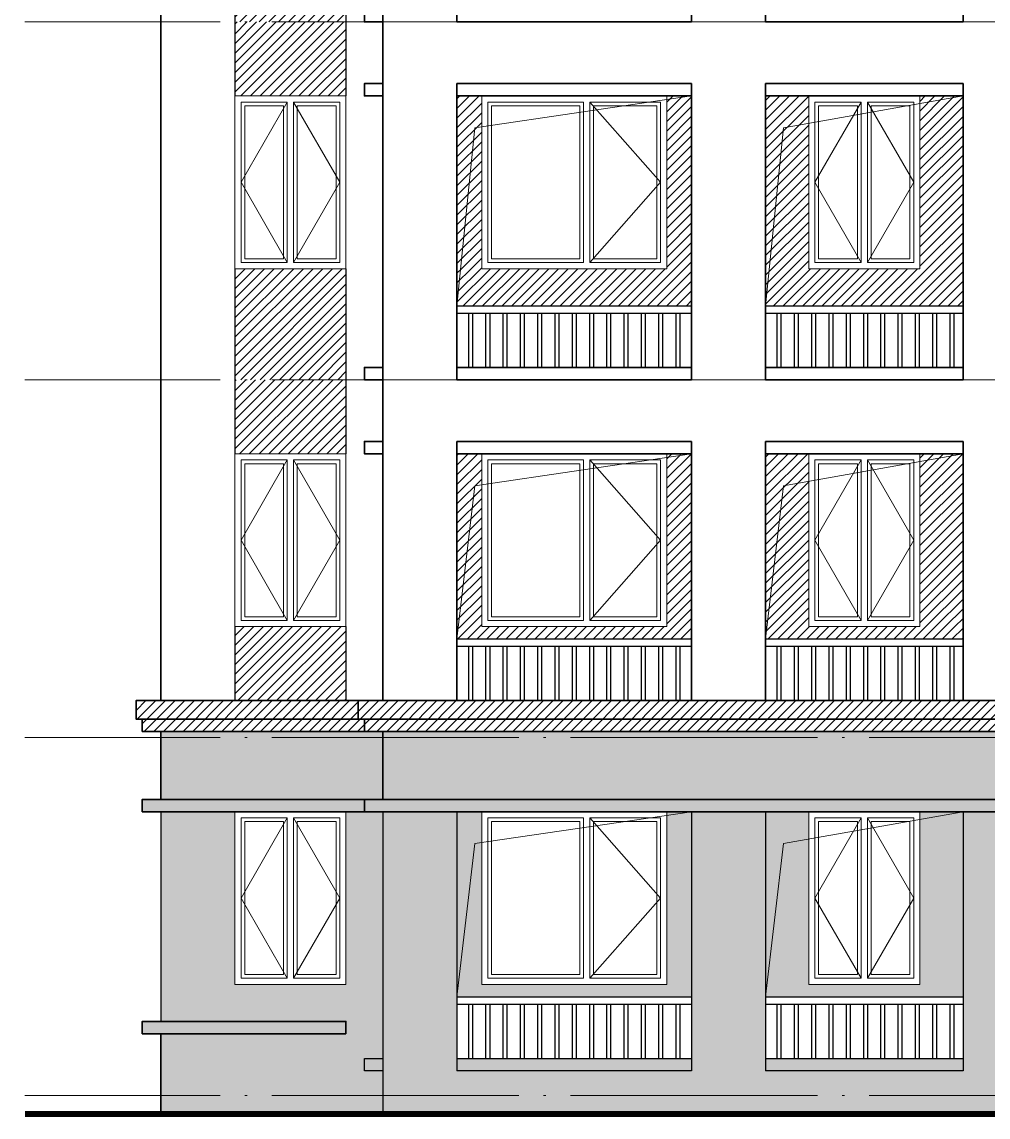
# Model space of a CAD drawing. Extents: x -518115 to 790560, y -210384 to 1628073.
# Drawn here: x 419392 to 427220, y 46065 to 54940 of the extents above; entities that cross this region are included whole.
import ezdxf

# ---------------------------------------------------------------- set-up
doc = ezdxf.new("R2010")
doc.units = 0
doc.header["$LTSCALE"] = 1000
doc.header["$MEASUREMENT"] = 0
doc.linetypes.add('DOTE', pattern=[2.42, 2, -0.2, 0.02, -0.2])
for name, color, linetype in [('3-剖面填充（细）', 250, 'Continuous'), ('5-平立面看线1', 45, 'Continuous'), ('Stair-栏杆', 142, 'Continuous'), ('看线', 251, 'Continuous')]:
    doc.layers.add(name, color=color, linetype=linetype)
for name, color, linetype, lineweight in [('DOTE', 19, 'DOTE', 9), ('WINDOW', 144, 'Continuous', 15), ('立面-中轮廓线', 213, 'Continuous', 35), ('立面-普通轮廓', 7, 'Continuous', 18), ('立面-洞口示意', 152, 'Continuous', 13), ('立面-窗开启线', 250, 'Continuous', 13)]:
    doc.layers.add(name, color=color, linetype=linetype, lineweight=lineweight)
pattern_1 = [(45, (6e-11, -2900), (-39.2886205, 39.2886205), [])]
pattern_2 = [(45, (-92167.84, 16764.28), (-39.2886205, 39.2886205), [])]

# ---------------------------------------------------------------- blocks, each defined once
blk = doc.blocks.new('A$C318717E3')
at = {"layer": 'WINDOW'}
for points in [[(50, 1350), (425, 1350), (425, 50), (50, 50)], [(850, 1350), (475, 1350), (475, 50), (850, 50)]]:
    blk.add_lwpolyline(points, close=True, dxfattribs=at)
at = {"layer": 'WINDOW', "color": 250}
for points in [[(80, 1320), (395, 1320), (395, 80), (80, 80)], [(820, 1320), (505, 1320), (505, 80), (820, 80)]]:
    blk.add_lwpolyline(points, close=True, dxfattribs=at)
at = {"layer": '立面-普通轮廓'}
blk.add_lwpolyline([(0, 1400), (900, 1400), (900, 0), (0, 0)], close=True, dxfattribs=at)
at = {"layer": '立面-窗开启线', "color": 251, "ltscale": 0.5, "true_color": 0x636466}
for points in [[(425, 1350), (50, 700), (425, 50)], [(475, 1350), (850, 700), (475, 50)]]:
    blk.add_lwpolyline(points, dxfattribs=at)
blk = doc.blocks.new('A$C4731409C')
at = {"layer": 'WINDOW'}
for points in [[(-1450, 1350), (-675, 1350), (-675, 50), (-1450, 50)], [(-50, 1350), (-625, 1350), (-625, 50), (-50, 50)]]:
    blk.add_lwpolyline(points, close=True, dxfattribs=at)
at = {"layer": 'WINDOW', "color": 250}
for points in [[(-1420, 1320), (-705, 1320), (-705, 80), (-1420, 80)], [(-80, 1320), (-595, 1320), (-595, 80), (-80, 80)]]:
    blk.add_lwpolyline(points, close=True, dxfattribs=at)
at = {"layer": '立面-普通轮廓'}
blk.add_lwpolyline([(-1500, 1400), (0, 1400), (0, 0), (-1500, 0)], close=True, dxfattribs=at)
at = {"layer": '立面-窗开启线', "color": 251, "ltscale": 0.5, "true_color": 0x636466}
blk.add_lwpolyline([(-625, 1350), (-50, 700), (-625, 50)], dxfattribs=at)
blk = doc.blocks.new('HFHFHHTHFHF')
at = {"layer": 'Stair-栏杆'}
for p, q in [((515084.4, 32976), (516984.4, 32976)), ((517584.4, 32976), (519184.4, 32976)), ((515084.4, 32916), (516984.4, 32916)), ((517584.4, 32916), (519184.4, 32916))]:
    blk.add_line(p, q, dxfattribs=at)
for points in [[(515179.4, 32476), (515179.4, 32916)], [(515209.4, 32916), (515209.4, 32476)], [(515319.4, 32476), (515319.4, 32916)], [(515349.4, 32916), (515349.4, 32476)], [(515459.4, 32476), (515459.4, 32916)], [(515489.4, 32916), (515489.4, 32476)], [(515599.4, 32476), (515599.4, 32916)], [(515629.4, 32916), (515629.4, 32476)], [(515739.4, 32476), (515739.4, 32916)], [(515769.4, 32916), (515769.4, 32476)], [(515879.4, 32476), (515879.4, 32916)], [(515909.4, 32916), (515909.4, 32476)], [(516019.4, 32476), (516019.4, 32916)], [(516049.4, 32916), (516049.4, 32476)], [(516159.4, 32476), (516159.4, 32916)], [(516189.4, 32916), (516189.4, 32476)], [(516299.4, 32476), (516299.4, 32916)], [(516329.4, 32916), (516329.4, 32476)], [(516439.4, 32476), (516439.4, 32916)], [(516469.4, 32916), (516469.4, 32476)], [(516579.4, 32476), (516579.4, 32916)], [(516609.4, 32916), (516609.4, 32476)], [(516719.4, 32476), (516719.4, 32916)], [(516749.4, 32916), (516749.4, 32476)], [(516859.4, 32476), (516859.4, 32916)], [(516889.4, 32916), (516889.4, 32476)], [(517679.4, 32476), (517679.4, 32916)], [(517709.4, 32916), (517709.4, 32476)], [(517819.4, 32476), (517819.4, 32916)], [(517849.4, 32916), (517849.4, 32476)], [(517959.4, 32476), (517959.4, 32916)], [(517989.4, 32916), (517989.4, 32476)], [(518099.4, 32476), (518099.4, 32916)], [(518129.4, 32916), (518129.4, 32476)], [(518239.4, 32476), (518239.4, 32916)], [(518269.4, 32916), (518269.4, 32476)], [(518379.4, 32476), (518379.4, 32916)], [(518409.4, 32916), (518409.4, 32476)], [(518519.4, 32476), (518519.4, 32916)], [(518549.4, 32916), (518549.4, 32476)], [(518659.4, 32476), (518659.4, 32916)], [(518689.4, 32916), (518689.4, 32476)], [(518799.4, 32476), (518799.4, 32916)], [(518829.4, 32916), (518829.4, 32476)], [(518939.4, 32476), (518939.4, 32916)], [(518969.4, 32916), (518969.4, 32476)], [(519079.4, 32476), (519079.4, 32916)], [(519109.4, 32916), (519109.4, 32476)]]:
    blk.add_lwpolyline(points, dxfattribs=at)
at = {"layer": '立面-中轮廓线'}
for p, q in [((512684.4, 35276), (512684.4, 32376)), ((514484.4, 35276), (514484.4, 32376)), ((515084.4, 34776), (515084.4, 32376)), ((516984.4, 34776), (516984.4, 32376)), ((517584.4, 34776), (517584.4, 32376)), ((519184.4, 34776), (519184.4, 32376))]:
    blk.add_line(p, q, dxfattribs=at)
for points in [[(514484.4, 34676), (514334.4, 34676), (514334.4, 34776), (514484.4, 34776)], [(515084.4, 34776), (516984.4, 34776)], [(517584.4, 34776), (519184.4, 34776)], [(516984.4, 34676), (515084.4, 34676)], [(519184.4, 34676), (517584.4, 34676)], [(514484.4, 32376), (514334.4, 32376), (514334.4, 32476), (514484.4, 32476)], [(515084.4, 32476), (516984.4, 32476)], [(517584.4, 32476), (519184.4, 32476)], [(516984.4, 32376), (515084.4, 32376)], [(519184.4, 32376), (517584.4, 32376)]]:
    blk.add_lwpolyline(points, dxfattribs=at)
for name, p in [('A$C318717E3', (513284.5, 33276)), ('A$C4731409C', (516784.4, 33276)), ('A$C318717E3', (517934.4, 33276))]:
    blk.add_blockref(name, p)
blk = doc.blocks.new('GDGDRTDGRDG')
at = {"layer": '3-剖面填充（细）'}
h = blk.add_hatch(dxfattribs=at)
h.set_pattern_fill('ANSI31', color=256, scale=35)
h.set_pattern_definition([(45, (-7501.48, -1477), (-39.2886205, 39.2886205), [])])
h.paths.add_polyline_path([(514184.8, 32376), (513284.6, 32376), (513284.1, 31776), (514184.3, 31776)])
h = blk.add_hatch(dxfattribs=at)
h.set_pattern_fill('ANSI31', color=256, scale=35)
h.set_pattern_definition(pattern_1)
h.paths.add_polyline_path([(515084.4, 30376), (515284.4, 30376), (515284.4, 31776), (515084.4, 31776)])
h = blk.add_hatch(dxfattribs=at)
h.set_pattern_fill('ANSI31', color=256, scale=35)
h.set_pattern_definition(pattern_1)
h.paths.add_polyline_path([(516784.4, 30376), (516984.4, 30376), (516984.4, 31776), (516784.4, 31776)])
h = blk.add_hatch(dxfattribs=at)
h.set_pattern_fill('ANSI31', color=256, scale=35)
h.set_pattern_definition(pattern_1)
h.paths.add_polyline_path([(517584.4, 30376), (517934.4, 30376), (517934.4, 31776), (517584.4, 31776)])
h = blk.add_hatch(dxfattribs=at)
h.set_pattern_fill('ANSI31', color=256, scale=35)
h.set_pattern_definition(pattern_1)
h.paths.add_polyline_path([(518834.4, 30376), (519184.4, 30376), (519184.4, 31776), (518834.4, 31776)])
h = blk.add_hatch(dxfattribs=at)
h.set_pattern_fill('ANSI31', color=256, scale=35)
h.set_pattern_definition([(45, (-7501.48, -3777), (-39.2886205, 39.2886205), [])])
h.paths.add_polyline_path([(513284.1, 29476), (514184.1, 29476), (514184.9, 30376), (513284.9, 30376)])
h = blk.add_hatch(dxfattribs=at)
h.set_pattern_fill('ANSI31', color=256, scale=35)
h.set_pattern_definition(pattern_1)
h.paths.add_polyline_path([(515084.4, 30076), (516984.4, 30076), (516984.4, 30376), (515084.4, 30376)])
h = blk.add_hatch(dxfattribs=at)
h.set_pattern_fill('ANSI31', color=256, scale=35)
h.set_pattern_definition(pattern_1)
h.paths.add_polyline_path([(517584.4, 30076), (519184.4, 30076), (519184.4, 30376), (517584.4, 30376)])
for p, q in [((513284.5, 32376), (513284.5, 31776)), ((514184.5, 32376), (514184.5, 31776)), ((513284.5, 30376), (513284.5, 29476)), ((514184.5, 30376), (514184.5, 29476))]:
    blk.add_line(p, q, dxfattribs=at)

msp = doc.modelspace()

# ---------------------------------------------------------------- hatches: boundary and pattern name
at = {"layer": '3-剖面填充（细）'}
h = msp.add_hatch(dxfattribs=at)
h.set_pattern_fill('ANSI31', color=256, scale=35)
h.set_pattern_definition([(45, (-99669.325, 18187.28), (-39.2886205, 39.2886205), [])])
h.paths.add_polyline_path([(422016.9, 52040.3), (421116.8, 52040.3), (421116.3, 51440.3), (422016.4, 51440.3)])
h = msp.add_hatch(dxfattribs=at)
h.set_pattern_fill('ANSI31', color=256, scale=35)
h.set_pattern_definition(pattern_2)
h.paths.add_polyline_path([(422916.6, 50040.3), (423116.6, 50040.3), (423116.6, 51440.3), (422916.6, 51440.3)])
h = msp.add_hatch(dxfattribs=at)
h.set_pattern_fill('ANSI31', color=256, scale=35)
h.set_pattern_definition(pattern_2)
h.paths.add_polyline_path([(424616.6, 50040.3), (424816.6, 50040.3), (424816.6, 51440.3), (424616.6, 51440.3)])
h = msp.add_hatch(dxfattribs=at)
h.set_pattern_fill('ANSI31', color=256, scale=35)
h.set_pattern_definition(pattern_2)
h.paths.add_polyline_path([(425416.6, 50040.3), (425766.6, 50040.3), (425766.6, 51440.3), (425416.6, 51440.3)])
h = msp.add_hatch(dxfattribs=at)
h.set_pattern_fill('ANSI31', color=256, scale=35)
h.set_pattern_definition(pattern_2)
h.paths.add_polyline_path([(426666.6, 50040.3), (427016.6, 50040.3), (427016.6, 51440.3), (426666.6, 51440.3)])
h = msp.add_hatch(dxfattribs=at)
h.set_pattern_fill('ANSI31', color=256, scale=35)
h.set_pattern_definition([(45, (-99669.325, 15887.28), (-39.2886205, 39.2886205), [])])
h.paths.add_polyline_path([(421116.5, 49440.3), (422016.5, 49440.3), (422017.1, 50040.3), (421117.1, 50040.3)])
h = msp.add_hatch(dxfattribs=at)
h.set_pattern_fill('ANSI31', color=256, scale=35)
h.set_pattern_definition(pattern_2)
h.paths.add_polyline_path([(422916.6, 49940.3), (424816.6, 49940.3), (424816.6, 50040.3), (422916.6, 50040.3)])
h = msp.add_hatch(dxfattribs=at)
h.set_pattern_fill('ANSI31', color=256, scale=35)
h.set_pattern_definition(pattern_2)
h.paths.add_polyline_path([(425416.6, 49940.3), (427016.6, 49940.3), (427016.6, 50040.3), (425416.6, 50040.3)])
h = msp.add_hatch(dxfattribs=at)
h.set_pattern_fill('ANSI31', color=256, scale=35)
h.set_pattern_definition([(45, (-800, 4864.28), (-39.2886205, 39.2886205), [])])
h.paths.add_polyline_path([(420316.6, 49290.3), (420366.6, 49290.3), (420366.6, 49190.3), (430816.6, 49190.3), (430816.6, 49440.3), (420316.6, 49440.3)])
h = msp.add_hatch(dxfattribs=at)
h.set_pattern_fill('混凝土', color=251, scale=40)
h.set_pattern_definition([(50, (-56228.84, 44790.78), (286.90407, -25.10085), [30, -330]), (355, (-56228.84, 44790.78), (-55.50053, 300.87685), [24, -264]), (100.4514, (-56204.93, 44788.69), (231.40375, 275.77582), [25.49608, -280.45684]), (46.1842, (-56228.84, 44870.78), (426.89642, -66.2076), [45, -495]), (96.6356, (-56193.27, 44865.26), (373.86508, 389.64715), [38.2441, -420.6852]), (351.1842, (-56228.84, 44870.78), (373.86478, 389.64744), [36, -396]), (21, (-56188.84, 44850.78), (238.76282, -161.04756), [30, -330]), (326, (-56188.84, 44850.78), (97.32613, 290.06002), [24, -264]), (71.4514, (-56168.95, 44837.36), (336.08905, 129.0122), [25.49608, -280.45684]), (37.5, (-56228.84, 44790.78), (4.863942, 133.157542), [0, -260.8, 0, -268, 0, -265]), (7.5, (-56228.84, 44790.78), (105.227815, 157.764685), [0, -152.8, 0, -254.8, 0, -101]), (327.5, (-56318.04, 44790.78), (213.528974, -9.021949), [0, -100, 0, -312, 0, -414]), (317.5, (-56358.04, 44790.78), (233.27447, 40.04199), [0, -130, 0, -207.2, 0, -294])])
h.paths.add_polyline_path([(454416.6, 48540.3), (455616.6, 48540.3), (455616.6, 47140.3), (454416.6, 47140.3)], flags=16)
h.paths.add_polyline_path([(452616.6, 47040.3), (453716.6, 47040.3), (453716.6, 46540.3), (452616.6, 46540.3)], flags=16)
h.paths.add_polyline_path([(452716.6, 48540.3), (453616.6, 48540.3), (453616.6, 47140.3), (452716.6, 47140.3)], flags=16)
h.paths.add_polyline_path([(450416.6, 47040.3), (452016.6, 47040.3), (452016.6, 46540.3), (450416.6, 46540.3)], flags=16)
h.paths.add_polyline_path([(450766.6, 48540.3), (451666.6, 48540.3), (451666.6, 47140.3), (450766.6, 47140.3)], flags=16)
h.paths.add_polyline_path([(447916.6, 47040.3), (449816.6, 47040.3), (449816.6, 46540.3), (447916.6, 46540.3)], flags=16)
h.paths.add_polyline_path([(448116.6, 48540.3), (449616.6, 48540.3), (449616.6, 47140.3), (448116.6, 47140.3)], flags=16)
h.paths.add_polyline_path([(446116.7, 48540.3), (447016.7, 48540.3), (447016.7, 47140.3), (446116.7, 47140.3)], flags=16)
h.paths.add_polyline_path([(461816.6, 48540.3), (460616.6, 48540.3), (460616.6, 47140.3), (461816.6, 47140.3)], flags=16)
h.paths.add_polyline_path([(463616.6, 47040.3), (462516.6, 47040.3), (462516.6, 46540.3), (463616.6, 46540.3)], flags=16)
h.paths.add_polyline_path([(463516.6, 48540.3), (462616.6, 48540.3), (462616.6, 47140.3), (463516.6, 47140.3)], flags=16)
h.paths.add_polyline_path([(465816.6, 47040.3), (464216.6, 47040.3), (464216.6, 46540.3), (465816.6, 46540.3)], flags=16)
h.paths.add_polyline_path([(465466.6, 48540.3), (464566.6, 48540.3), (464566.6, 47140.3), (465466.6, 47140.3)], flags=16)
h.paths.add_polyline_path([(468316.6, 47040.3), (466416.6, 47040.3), (466416.6, 46540.3), (468316.6, 46540.3)], flags=16)
h.paths.add_polyline_path([(468116.6, 48540.3), (466616.6, 48540.3), (466616.6, 47140.3), (468116.6, 47140.3)], flags=16)
h.paths.add_polyline_path([(470116.5, 48540.3), (469216.5, 48540.3), (469216.5, 47140.3), (470116.5, 47140.3)], flags=16)
h.paths.add_polyline_path([(470716.6, 49190.3), (470716.6, 48640.3), (470866.6, 48640.3), (470866.6, 48540.3), (470716.6, 48540.3), (470716.6, 46840.3), (470866.6, 46840.3), (470866.6, 46740.3), (470716.6, 46740.3), (470716.6, 46090.3), (460416.6, 46090.3), (460416.6, 49190.3)])
h.paths.add_polyline_path([(436816.6, 48540.3), (435616.6, 48540.3), (435616.6, 47140.3), (436816.6, 47140.3)], flags=16)
h.paths.add_polyline_path([(438616.6, 47040.3), (437516.6, 47040.3), (437516.6, 46540.3), (438616.6, 46540.3)], flags=16)
h.paths.add_polyline_path([(438516.6, 48540.3), (437616.6, 48540.3), (437616.6, 47140.3), (438516.6, 47140.3)], flags=16)
h.paths.add_polyline_path([(440816.6, 47040.3), (439216.6, 47040.3), (439216.6, 46540.3), (440816.6, 46540.3)], flags=16)
h.paths.add_polyline_path([(440466.6, 48540.3), (439566.6, 48540.3), (439566.6, 47140.3), (440466.6, 47140.3)], flags=16)
h.paths.add_polyline_path([(443316.6, 47040.3), (441416.6, 47040.3), (441416.6, 46540.3), (443316.6, 46540.3)], flags=16)
h.paths.add_polyline_path([(443116.6, 48540.3), (441616.6, 48540.3), (441616.6, 47140.3), (443116.6, 47140.3)], flags=16)
h.paths.add_polyline_path([(445116.5, 48540.3), (444216.5, 48540.3), (444216.5, 47140.3), (445116.5, 47140.3)], flags=16)
h.paths.add_polyline_path([(429416.6, 48540.3), (430616.6, 48540.3), (430616.6, 47140.3), (429416.6, 47140.3)], flags=16)
h.paths.add_polyline_path([(427616.6, 47040.3), (428716.6, 47040.3), (428716.6, 46540.3), (427616.6, 46540.3)], flags=16)
h.paths.add_polyline_path([(427716.6, 48540.3), (428616.6, 48540.3), (428616.6, 47140.3), (427716.6, 47140.3)], flags=16)
h.paths.add_polyline_path([(425416.6, 47040.3), (427016.6, 47040.3), (427016.6, 46540.3), (425416.6, 46540.3)], flags=16)
h.paths.add_polyline_path([(425766.6, 48540.3), (426666.6, 48540.3), (426666.6, 47140.3), (425766.6, 47140.3)], flags=16)
h.paths.add_polyline_path([(422916.6, 47040.3), (424816.6, 47040.3), (424816.6, 46540.3), (422916.6, 46540.3)], flags=16)
h.paths.add_polyline_path([(423116.6, 48540.3), (424616.6, 48540.3), (424616.6, 47140.3), (423116.6, 47140.3)], flags=16)
h.paths.add_polyline_path([(421116.7, 48540.3), (422016.7, 48540.3), (422016.7, 47140.3), (421116.7, 47140.3)], flags=16)
h.paths.add_polyline_path([(435416.6, 49190.3), (455816.6, 49190.3), (455816.6, 46090.3), (435416.6, 46090.3)])
h.paths.add_polyline_path([(420516.6, 49190.3), (420516.6, 48640.3), (420366.6, 48640.3), (420366.6, 48540.3), (420516.6, 48540.3), (420516.6, 46840.3), (420366.6, 46840.3), (420366.6, 46740.3), (420516.6, 46740.3), (420516.6, 46090.3), (430816.6, 46090.3), (430816.6, 49190.3)])

# ---------------------------------------------------------------- linework, layer by layer
for p, q in [((421116.7, 52040.3), (421116.7, 51440.3)), ((422016.7, 52040.3), (422016.7, 51440.3)), ((421116.7, 50040.3), (421116.7, 49440.3)), ((422016.7, 50040.3), (422016.7, 49440.3))]:
    msp.add_line(p, q, dxfattribs=at)
at = {"layer": '5-平立面看线1', "color": 1, "ltscale": 0.8, "const_width": 50}
msp.add_lwpolyline([(419416.6, 46090.3), (471816.6, 46090.3)], dxfattribs=at)
at = {"layer": 'DOTE', "linetype": 'DOTE'}
for p, q in [((471816.6, 54940.3), (419416.6, 54940.3)), ((471816.6, 52040.3), (419416.6, 52040.3)), ((471816.6, 49140.3), (419416.6, 49140.3)), ((471816.6, 46240.3), (419416.6, 46240.3))]:
    msp.add_line(p, q, dxfattribs=at)
at = {"layer": 'Stair-栏杆'}
for p, q in [((422916.6, 49940.3), (424816.6, 49940.3)), ((422916.6, 49880.3), (424816.6, 49880.3)), ((425416.6, 49940.3), (427016.6, 49940.3)), ((425416.6, 49880.3), (427016.6, 49880.3)), ((422916.6, 47040.3), (424816.6, 47040.3)), ((425416.6, 47040.3), (427016.6, 47040.3)), ((422916.6, 46980.3), (424816.6, 46980.3)), ((425416.6, 46980.3), (427016.6, 46980.3))]:
    msp.add_line(p, q, dxfattribs=at)
for points in [[(423011.6, 49440.3), (423011.6, 49880.3)], [(423041.6, 49880.3), (423041.6, 49440.3)], [(423151.6, 49440.3), (423151.6, 49880.3)], [(423181.6, 49880.3), (423181.6, 49440.3)], [(423291.6, 49440.3), (423291.6, 49880.3)], [(423321.6, 49880.3), (423321.6, 49440.3)], [(423431.6, 49440.3), (423431.6, 49880.3)], [(423461.6, 49880.3), (423461.6, 49440.3)], [(423571.6, 49440.3), (423571.6, 49880.3)], [(423601.6, 49880.3), (423601.6, 49440.3)], [(423711.6, 49440.3), (423711.6, 49880.3)], [(423741.6, 49880.3), (423741.6, 49440.3)], [(423851.6, 49440.3), (423851.6, 49880.3)], [(423881.6, 49880.3), (423881.6, 49440.3)], [(423991.6, 49440.3), (423991.6, 49880.3)], [(424021.6, 49880.3), (424021.6, 49440.3)], [(424131.6, 49440.3), (424131.6, 49880.3)], [(424161.6, 49880.3), (424161.6, 49440.3)], [(424271.6, 49440.3), (424271.6, 49880.3)], [(424301.6, 49880.3), (424301.6, 49440.3)], [(424411.6, 49440.3), (424411.6, 49880.3)], [(424441.6, 49880.3), (424441.6, 49440.3)], [(424551.6, 49440.3), (424551.6, 49880.3)], [(424581.6, 49880.3), (424581.6, 49440.3)], [(424691.6, 49440.3), (424691.6, 49880.3)], [(424721.6, 49880.3), (424721.6, 49440.3)], [(425511.6, 49440.3), (425511.6, 49880.3)], [(425541.6, 49880.3), (425541.6, 49440.3)], [(425651.6, 49440.3), (425651.6, 49880.3)], [(425681.6, 49880.3), (425681.6, 49440.3)], [(425791.6, 49440.3), (425791.6, 49880.3)], [(425821.6, 49880.3), (425821.6, 49440.3)], [(425931.6, 49440.3), (425931.6, 49880.3)], [(425961.6, 49880.3), (425961.6, 49440.3)], [(426071.6, 49440.3), (426071.6, 49880.3)], [(426101.6, 49880.3), (426101.6, 49440.3)], [(426211.6, 49440.3), (426211.6, 49880.3)], [(426241.6, 49880.3), (426241.6, 49440.3)], [(426351.6, 49440.3), (426351.6, 49880.3)], [(426381.6, 49880.3), (426381.6, 49440.3)], [(426491.6, 49440.3), (426491.6, 49880.3)], [(426521.6, 49880.3), (426521.6, 49440.3)], [(426631.6, 49440.3), (426631.6, 49880.3)], [(426661.6, 49880.3), (426661.6, 49440.3)], [(426771.6, 49440.3), (426771.6, 49880.3)], [(426801.6, 49880.3), (426801.6, 49440.3)], [(426911.6, 49440.3), (426911.6, 49880.3)], [(426941.6, 49880.3), (426941.6, 49440.3)], [(423011.6, 46540.3), (423011.6, 46980.3)], [(423041.6, 46980.3), (423041.6, 46540.3)], [(423151.6, 46540.3), (423151.6, 46980.3)], [(423181.6, 46980.3), (423181.6, 46540.3)], [(423291.6, 46540.3), (423291.6, 46980.3)], [(423321.6, 46980.3), (423321.6, 46540.3)], [(423431.6, 46540.3), (423431.6, 46980.3)], [(423461.6, 46980.3), (423461.6, 46540.3)], [(423571.6, 46540.3), (423571.6, 46980.3)], [(423601.6, 46980.3), (423601.6, 46540.3)], [(423711.6, 46540.3), (423711.6, 46980.3)], [(423741.6, 46980.3), (423741.6, 46540.3)], [(423851.6, 46540.3), (423851.6, 46980.3)], [(423881.6, 46980.3), (423881.6, 46540.3)], [(423991.6, 46540.3), (423991.6, 46980.3)], [(424021.6, 46980.3), (424021.6, 46540.3)], [(424131.6, 46540.3), (424131.6, 46980.3)], [(424161.6, 46980.3), (424161.6, 46540.3)], [(424271.6, 46540.3), (424271.6, 46980.3)], [(424301.6, 46980.3), (424301.6, 46540.3)], [(424411.6, 46540.3), (424411.6, 46980.3)], [(424441.6, 46980.3), (424441.6, 46540.3)], [(424551.6, 46540.3), (424551.6, 46980.3)], [(424581.6, 46980.3), (424581.6, 46540.3)], [(424691.6, 46540.3), (424691.6, 46980.3)], [(424721.6, 46980.3), (424721.6, 46540.3)], [(425511.6, 46540.3), (425511.6, 46980.3)], [(425541.6, 46980.3), (425541.6, 46540.3)], [(425651.6, 46540.3), (425651.6, 46980.3)], [(425681.6, 46980.3), (425681.6, 46540.3)], [(425791.6, 46540.3), (425791.6, 46980.3)], [(425821.6, 46980.3), (425821.6, 46540.3)], [(425931.6, 46540.3), (425931.6, 46980.3)], [(425961.6, 46980.3), (425961.6, 46540.3)], [(426071.6, 46540.3), (426071.6, 46980.3)], [(426101.6, 46980.3), (426101.6, 46540.3)], [(426211.6, 46540.3), (426211.6, 46980.3)], [(426241.6, 46980.3), (426241.6, 46540.3)], [(426351.6, 46540.3), (426351.6, 46980.3)], [(426381.6, 46980.3), (426381.6, 46540.3)], [(426491.6, 46540.3), (426491.6, 46980.3)], [(426521.6, 46980.3), (426521.6, 46540.3)], [(426631.6, 46540.3), (426631.6, 46980.3)], [(426661.6, 46980.3), (426661.6, 46540.3)], [(426771.6, 46540.3), (426771.6, 46980.3)], [(426801.6, 46980.3), (426801.6, 46540.3)], [(426911.6, 46540.3), (426911.6, 46980.3)], [(426941.6, 46980.3), (426941.6, 46540.3)]]:
    msp.add_lwpolyline(points, dxfattribs=at)
at = {"layer": '看线', "color": 30}
for p, q in [((420516.6, 48540.3), (420516.6, 46840.3)), ((422316.6, 48540.3), (422316.6, 46090.3)), ((422916.6, 48540.3), (422916.6, 46440.3)), ((424816.6, 48540.3), (424816.6, 46440.3)), ((425416.6, 48540.3), (425416.6, 46440.3)), ((427016.6, 48540.3), (427016.6, 46440.3))]:
    msp.add_line(p, q, dxfattribs=at)
for points in [[(422316.6, 46440.3), (422166.6, 46440.3), (422166.6, 46540.3), (422316.6, 46540.3)], [(422916.6, 46540.3), (424816.6, 46540.3)], [(425416.6, 46540.3), (427016.6, 46540.3)], [(424816.6, 46440.3), (422916.6, 46440.3)], [(427016.6, 46440.3), (425416.6, 46440.3)]]:
    msp.add_lwpolyline(points, dxfattribs=at)
at = {"layer": '立面-中轮廓线'}
for p, q in [((420516.6, 52040.3), (420516.6, 49440.3)), ((422316.6, 52040.3), (422316.6, 49440.3)), ((422916.6, 51540.3), (422916.6, 49440.3)), ((424816.6, 51540.3), (424816.6, 49440.3)), ((425416.6, 51540.3), (425416.6, 49440.3)), ((427016.6, 51540.3), (427016.6, 49440.3))]:
    msp.add_line(p, q, dxfattribs=at)
at = {"layer": '立面-中轮廓线', "color": 2}
for p, q in [((420316.6, 49440.3), (430816.6, 49440.3)), ((420316.6, 49290.3), (430816.6, 49290.3)), ((420516.6, 49190.3), (430816.6, 49190.3)), ((420516.6, 48640.3), (430816.6, 48640.3)), ((420516.6, 48540.3), (430816.6, 48540.3)), ((420516.6, 46740.3), (420516.6, 46090.3))]:
    msp.add_line(p, q, dxfattribs=at)
at = {"layer": '立面-中轮廓线'}
for points in [[(422316.6, 51440.3), (422166.6, 51440.3), (422166.6, 51540.3), (422316.6, 51540.3)], [(422916.6, 51540.3), (424816.6, 51540.3)], [(425416.6, 51540.3), (427016.6, 51540.3)], [(424816.6, 51440.3), (422916.6, 51440.3)], [(427016.6, 51440.3), (425416.6, 51440.3)]]:
    msp.add_lwpolyline(points, dxfattribs=at)
at = {"layer": '立面-中轮廓线', "color": 2}
for points in [[(420516.6, 49440.3), (420316.6, 49440.3), (420316.6, 49290.3), (420366.6, 49290.3), (420366.6, 49190.3), (420516.6, 49190.3), (420516.6, 48640.3), (420366.6, 48640.3), (420366.6, 48540.3), (420516.6, 48540.3)], [(422316.6, 49440.3), (422116.6, 49440.3), (422116.6, 49290.3), (422166.6, 49290.3), (422166.6, 49190.3), (422316.6, 49190.3), (422316.6, 48640.3), (422166.6, 48640.3), (422166.6, 48540.3), (422316.6, 48540.3)]]:
    msp.add_lwpolyline(points, dxfattribs=at)
msp.add_lwpolyline([(422016.7, 46740.3), (422016.7, 46840.3), (420366.6, 46840.3), (420366.6, 46740.3)], close=True, dxfattribs=at)
at = {"layer": '立面-洞口示意'}
for points in [[(422916.6, 52640.3), (423061.4, 54081.2), (424816.6, 54340.3)], [(425416.6, 52640.3), (425561.4, 54081.2), (427016.6, 54340.3)], [(422916.6, 49940.3), (423061.4, 51181.2), (424816.6, 51440.3)], [(425416.6, 49940.3), (425561.4, 51181.2), (427016.6, 51440.3)], [(422916.6, 47040.3), (423061.4, 48281.2), (424816.6, 48540.3)], [(425416.6, 47040.3), (425561.4, 48281.2), (427016.6, 48540.3)]]:
    msp.add_lwpolyline(points, dxfattribs=at)

# ---------------------------------------------------------------- block references
for name, p in [('HFHFHHTHFHF', (-92167.8, 22564.3)), ('GDGDRTDGRDG', (-92167.8, 25464.3)), ('HFHFHHTHFHF', (-92167.8, 19664.3)), ('GDGDRTDGRDG', (-92167.8, 22564.3)), ('A$C318717E3', (421116.7, 50040.3)), ('A$C4731409C', (424616.6, 50040.3)), ('A$C318717E3', (425766.6, 50040.3)), ('A$C318717E3', (421116.7, 47140.3)), ('A$C4731409C', (424616.6, 47140.3)), ('A$C318717E3', (425766.6, 47140.3))]:
    msp.add_blockref(name, p)

doc.saveas('drawing.dxf')
